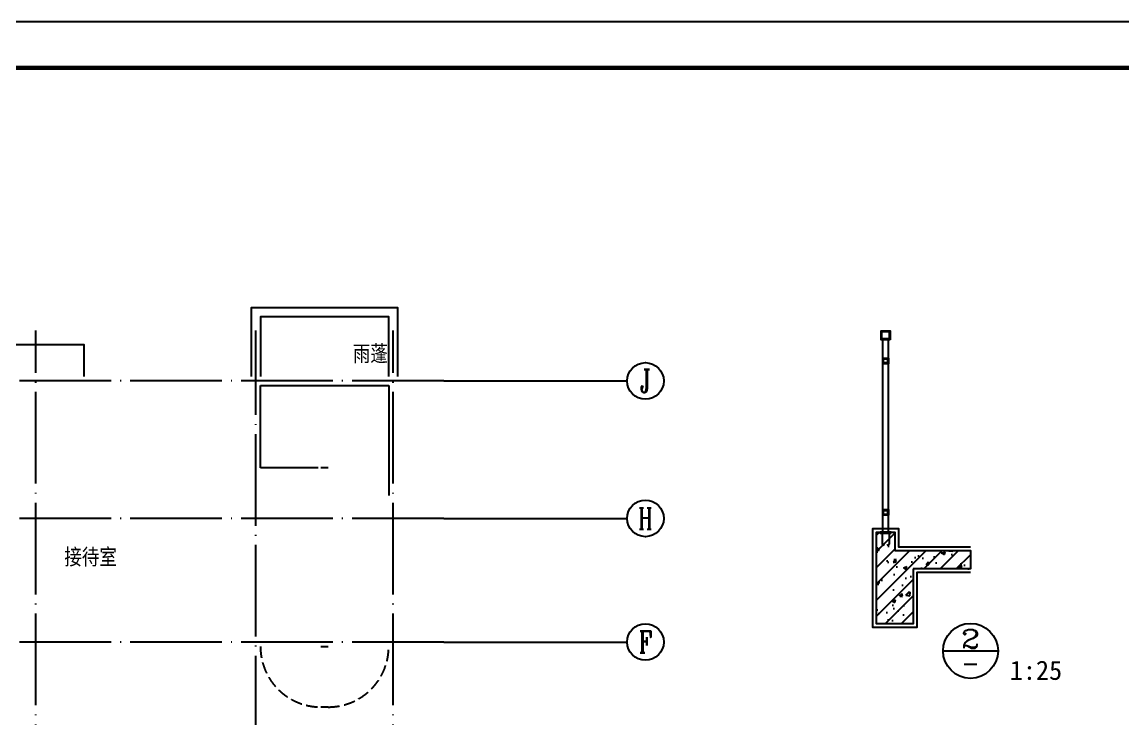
# Model space of a CAD drawing. Extents: x -695846 to 822170, y -413475 to 397179.
# Drawn here: x -417823 to -393822, y 113545 to 128744 of the extents above; entities that cross this region are included whole.
import ezdxf
from ezdxf.enums import TextEntityAlignment as Align

# ---------------------------------------------------------------- set-up
doc = ezdxf.new("R2010")
doc.units = 0
doc.header["$LTSCALE"] = 1000
doc.header["$MEASUREMENT"] = 0
doc.linetypes.add('DASH', pattern=[0.35, 0.25, -0.1])
doc.linetypes.add('DOTE', pattern=[2.42, 2, -0.2, 0.02, -0.2])
for name, color, linetype in [('001-栏杆', 163, 'Continuous'), ('A-详图', 151, 'Continuous'), ('AXIS', 3, 'Continuous'), ('AXIS_TEXT', 7, 'Continuous'), ('DOTE', 1, 'DOTE'), ('PUB_DIM', 3, 'Continuous'), ('PUB_TEXT', 7, 'Continuous'), ('STAIR', 2, 'Continuous'), ('T-图框-175', 175, 'Continuous')]:
    doc.layers.add(name, color=color, linetype=linetype)
doc.styles.add('-黑体', font='simhei.ttf', dxfattribs={"width": 0.8})
doc.styles.add('_TCH_AXIS', font='COMPLEX', dxfattribs={"bigfont": 'GBCBIG'})
doc.styles.add('COMP', font='complex_.ttf', dxfattribs={"bigfont": 'hztxt'})
doc.styles.add('COMPLEX', font='COMPLEX')

# ---------------------------------------------------------------- blocks, each defined once
blk = doc.blocks.new('_INDEX')
blk.add_line((-0.5, 0), (0.5, 0))
blk.add_circle((0, 0), 0.5)
at = {"style": 'COMP'}
for tag, width, p, p2 in [('1', 1.388087, (-0.17, 0.05), (0.17, 0.05)), ('-', 0.84274, (-0.17, -0.39), (0.17, -0.39))]:
    blk.add_attdef(tag, text='', height=0.34, dxfattribs=dict(at, width=width)).set_placement(p, p2, align=Align.FIT)
blk = doc.blocks.new('_AXISO')
blk.add_circle((0, 0), 0.5)
at = {"layer": 'AXIS_TEXT', "style": 'COMPLEX', "width": 1.041667}
blk.add_attdef('A', text='', height=0.56, dxfattribs=at).set_placement((-0.25, -0.28), (0.25, -0.28), align=Align.FIT)

msp = doc.modelspace()

# ---------------------------------------------------------------- hatches: boundary and pattern name
h = msp.add_hatch()
h.set_pattern_fill('钢筋混凝土', color=8, scale=100)
h.set_pattern_definition([(45, (4067874.38, 1423114.78), (-176.776695, 176.776695), []), (50, (4067874.4, 1423114.8), (717.26018, -62.752135), [75, -825]), (355, (4067874.4, 1423114.8), (-138.75133, 752.19213), [60, -660]), (100.4514, (4067934.15, 1423109.55), (578.50938, 689.43954), [63.74019, -701.14211]), (46.1842, (4067874.4, 1423314.8), (1067.24105, -165.51901), [112.5, -1237.5]), (96.6356, (4067963.3, 1423301), (934.6627, 974.11787), [95.6103, -1051.713]), (351.1842, (4067874.4, 1423314.8), (934.66195, 974.1186), [90, -990]), (21, (4067974.4, 1423264.8), (596.90705, -402.61889), [75, -825]), (326, (4067974.4, 1423264.8), (243.31533, 725.15005), [60, -660]), (71.4514, (4068024.1, 1423231.2), (840.22263, 322.5305), [63.74019, -701.14211]), (37.5, (4067874.38, 1423114.78), (12.159855, 332.893854), [0, -652, 0, -670, 0, -662.5]), (7.5, (4067874.38, 1423114.78), (263.069537, 394.411712), [0, -382, 0, -637, 0, -252.5]), (327.5, (4067651.38, 1423114.78), (533.822436, -22.554872), [0, -250, 0, -780, 0, -1035]), (317.5, (4067551.38, 1423114.8), (583.18617, 100.10498), [0, -325, 0, -518, 0, -735])])
h.paths.add_polyline_path([(-398379, 116803), (-398379, 115603), (-399179, 115603), (-399179, 117603), (-398779, 117603), (-398779, 117203), (-397129, 117203), (-397129, 116803)])
at = {"layer": '001-栏杆'}
h = msp.add_hatch(dxfattribs=at)
h.set_pattern_fill('ANSI31', color=256, scale=16, style=0)
h.set_pattern_definition([(135, (705473.836, -1657178.753), (17.96051224, 17.96051224), [])])
h.paths.add_polyline_path([(-398859, 117603), (-398859, 117579), (-399099, 117579), (-399099, 117603)])

# ---------------------------------------------------------------- linework, layer by layer
for points in [[(-409621, 121005), (-409621, 122505), (-412821, 122505), (-412821, 121005)], [(-409821, 121005), (-409821, 122305), (-412621, 122305), (-412621, 121005)], [(-418571, 121005), (-418571, 121705), (-416471, 121705), (-416471, 121005)], [(-397129, 116723), (-398299, 116723), (-398299, 115523), (-399259, 115523), (-399259, 117683), (-398699, 117683), (-398699, 117283), (-397129, 117283)]]:
    msp.add_lwpolyline(points)
for p, q in [((-399039, 117603), (-399039, 121803)), ((-398919, 117603), (-398919, 121803)), ((-399056, 117579), (-399056, 117339)), ((-398903, 117579), (-398903, 117339))]:
    msp.add_line(p, q, dxfattribs=at)
msp.add_lwpolyline([(-398879, 121803), (-399039, 121803), (-399079, 121803), (-399079, 122003), (-398879, 122003), (-398879, 121803)], dxfattribs=at)
for points in [[(-398899, 121823), (-399039, 121823), (-399059, 121823), (-399059, 121983), (-398899, 121983)], [(-398919, 121283), (-399039, 121283), (-399039, 121403), (-398919, 121403)], [(-398935, 121299), (-399023, 121299), (-399023, 121387), (-398935, 121387)], [(-398919, 117975), (-399039, 117975), (-399039, 118095), (-398919, 118095)], [(-398935, 117991), (-399023, 117991), (-399023, 118079), (-398935, 118079)], [(-398859, 117579), (-398859, 117603), (-399099, 117603), (-399099, 117579)]]:
    msp.add_lwpolyline(points, close=True, dxfattribs=at)
for centre in [(-399034, 117339), (-398925, 117339)]:
    msp.add_arc(centre, 21.8, 180, 0, dxfattribs=at)
at = {"layer": 'A-详图'}
msp.add_lwpolyline([(-398379, 116803), (-398379, 115603), (-399179, 115603), (-399179, 117603), (-398779, 117603), (-398779, 117203), (-397129, 117203), (-397129, 116803), (-398379, 116803)], dxfattribs=at)
at = {"layer": 'AXIS'}
for p, q in [((-408621, 120905), (-404621, 120905)), ((-408621, 117905), (-404621, 117905)), ((-408621, 115205), (-404621, 115205))]:
    msp.add_line(p, q, dxfattribs=at)
at = {"layer": 'DOTE'}
for p, q in [((-417521, 99305), (-417521, 122005)), ((-412721, 112905), (-412721, 122005)), ((-409721, 99305), (-409721, 122005)), ((-408621, 120905), (-449821, 120905)), ((-408621, 117905), (-421421, 117905)), ((-408621, 115205), (-421421, 115205))]:
    msp.add_line(p, q, dxfattribs=at)
at = {"layer": 'STAIR'}
for p, q in [((-412621, 119005), (-412621, 120805)), ((-412621, 120805), (-409821, 120805)), ((-409821, 120805), (-409821, 118405)), ((-411361, 119005), (-412621, 119005)), ((-411141, 119005), (-411301, 119005)), ((-411301, 115105), (-411141, 115105))]:
    msp.add_line(p, q, dxfattribs=at)
at = {"layer": 'STAIR', "color": 9, "linetype": 'DASH'}
msp.add_line((-411141, 113785), (-411301, 113785), dxfattribs=at)
for points in [[(-412621, 115105, 0.414214), (-411301, 113785)], [(-409821, 115105, -0.414214), (-411141, 113785)]]:
    msp.add_lwpolyline(points, format="xyb", dxfattribs=at)
at = {"layer": 'T-图框-175'}
msp.add_lwpolyline([(-457254, 86744), (-382954, 86744), (-382954, 128744), (-457254, 128744)], close=True, dxfattribs=at)
at = {"layer": 'T-图框-175', "const_width": 100}
msp.add_lwpolyline([(-454754, 87744), (-383954, 87744), (-383954, 127744), (-454754, 127744)], close=True, dxfattribs=at)

# ---------------------------------------------------------------- block references
at = {"layer": 'AXIS'}
ref = msp.add_blockref('_AXISO', (-404221, 120905), dxfattribs=dict(at, xscale=800, yscale=800, zscale=800))
ref.add_attrib('A', 'J', dxfattribs={"layer": 'AXIS_TEXT', "height": 506, "style": '_TCH_AXIS', "width": 0.909091}).set_placement((-404341, 120652), (-404101, 120652), align=Align.FIT)
ref = msp.add_blockref('_AXISO', (-404221, 117905), dxfattribs=dict(at, xscale=800, yscale=800, zscale=800))
ref.add_attrib('A', 'H', dxfattribs={"layer": 'AXIS_TEXT', "height": 466, "style": '_TCH_AXIS', "width": 0.7}).set_placement((-404376, 117672), (-404066, 117672), align=Align.FIT)
ref = msp.add_blockref('_AXISO', (-404221, 115205), dxfattribs=dict(at, xscale=800, yscale=800, zscale=800))
ref.add_attrib('A', 'F', dxfattribs={"layer": 'AXIS_TEXT', "height": 476, "style": '_TCH_AXIS', "width": 0.8125}).set_placement((-404368, 114967), (-404074, 114967), align=Align.FIT)
at = {"layer": 'PUB_DIM'}
ref = msp.add_blockref('_INDEX', (-397127, 115011), dxfattribs=dict(at, xscale=1200, yscale=1200, zscale=1200))
ref.add_attrib('1', '2', dxfattribs={"layer": '0', "height": 408, "style": 'COMP', "width": 1.049113}).set_placement((-397331, 115071), (-396923, 115071), align=Align.FIT)
ref.add_attrib('-', '-', dxfattribs={"layer": '0', "height": 408, "style": 'COMP', "width": 0.84274}).set_placement((-397331, 114543), (-396923, 114543), align=Align.FIT)

# ---------------------------------------------------------------- texts
at = {"layer": 'PUB_TEXT', "style": '-黑体', "width": 0.8}
for s, p in [('雨蓬', (-410604, 121330)), ('接待室', (-416899, 116891))]:
    msp.add_text(s, height=350, dxfattribs=at).set_placement(p)
at = {"layer": 'PUB_TEXT', "style": '-黑体'}
msp.add_text('1:25', height=420, dxfattribs=at).set_placement((-396270, 114378))

doc.saveas('drawing.dxf')
